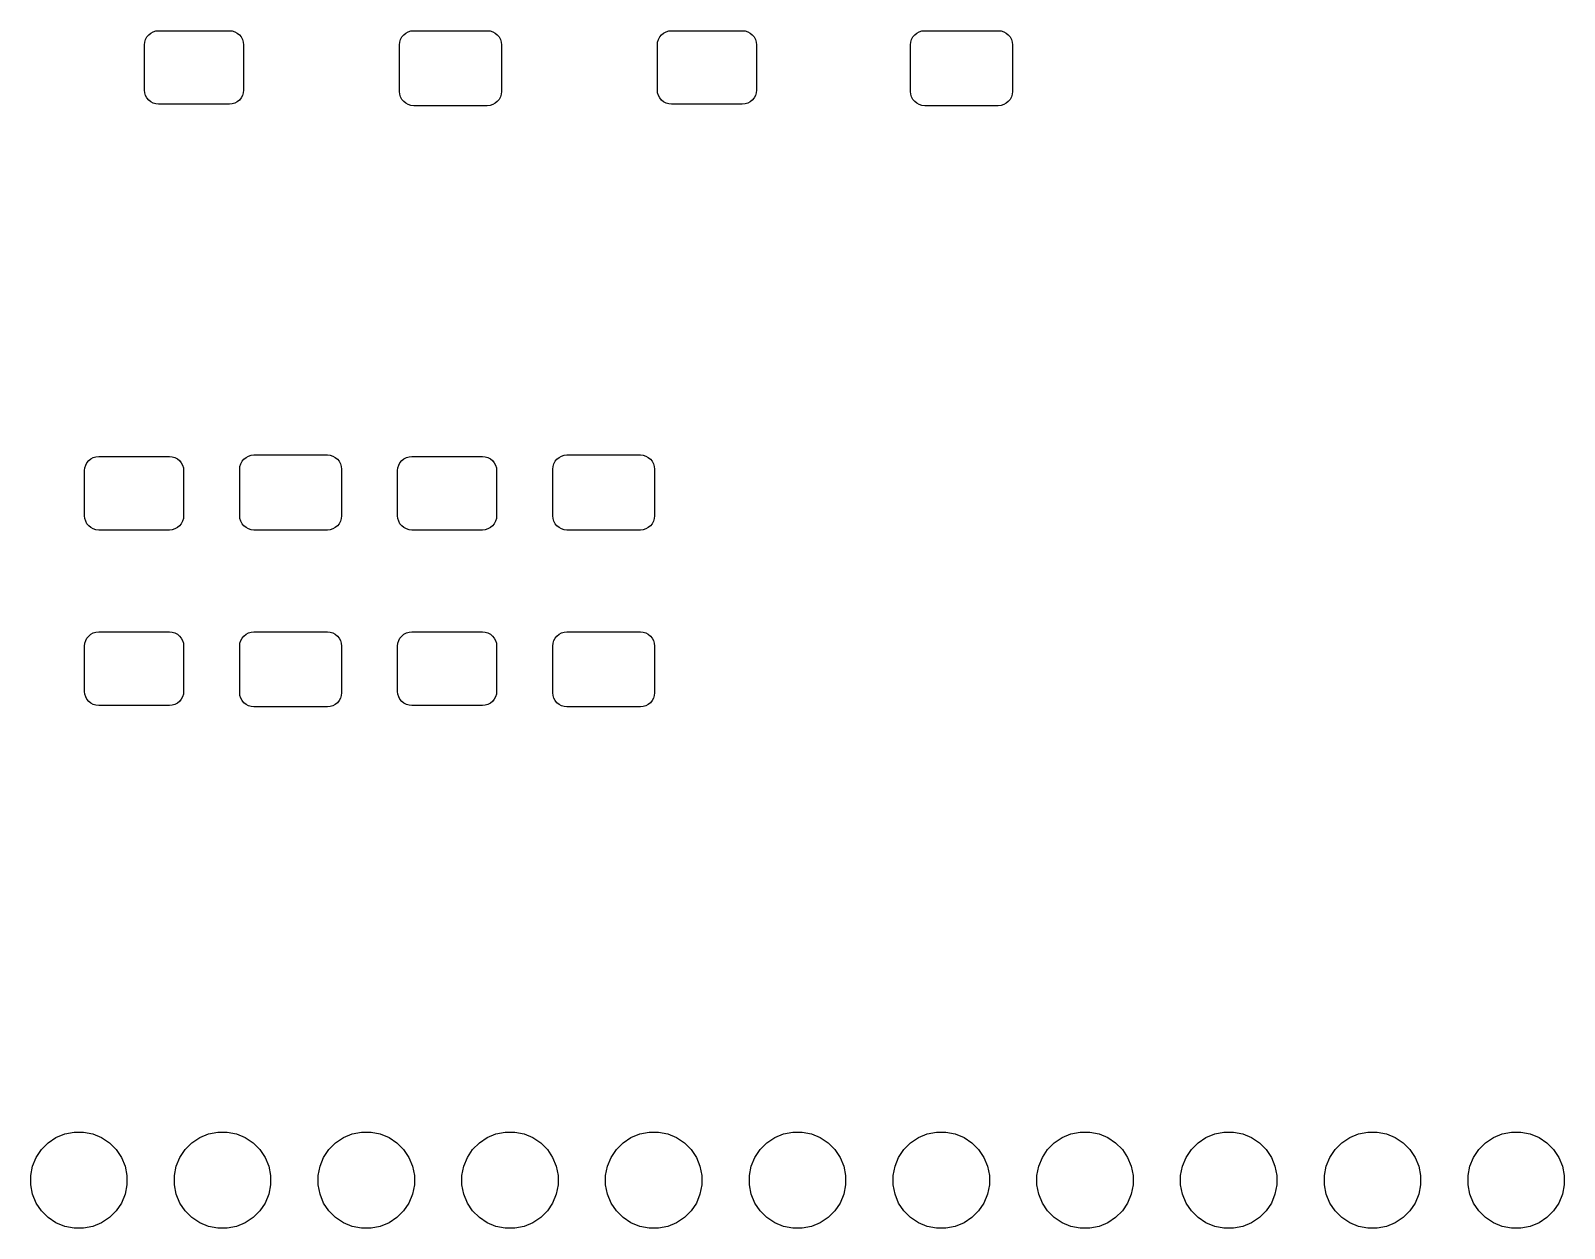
# Model space of a CAD drawing. Extents: x 62.5 to 158.1, y -193 to -97.4.
# Drawn here: x 110.75 to 137.85, y -191.06 to -169.91 of the extents above; entities that cross this region are included whole.
import ezdxf

# ---------------------------------------------------------------- set-up
doc = ezdxf.new("R2010")
doc.units = 0
doc.layers.add('BLACK', color=7, linetype='CONTINUOUS')

msp = doc.modelspace()

# ---------------------------------------------------------------- linework, layer by layer
at = {"layer": 'BLACK', "linetype": 'CONTINUOUS'}
for p, q in [((112.921, -169.929), (112.968, -169.915)), ((112.968, -169.915), (113.016, -169.91)), ((113.016, -169.91), (114.266, -169.91)), ((114.266, -169.91), (114.315, -169.915)), ((114.315, -169.915), (114.362, -169.929)), ((117.427, -169.929), (117.474, -169.915)), ((117.474, -169.915), (117.523, -169.91)), ((117.523, -169.91), (118.823, -169.91)), ((118.823, -169.91), (118.872, -169.915)), ((118.872, -169.915), (118.919, -169.929)), ((121.984, -169.929), (122.031, -169.915)), ((122.031, -169.915), (122.079, -169.91)), ((122.079, -169.91), (123.329, -169.91)), ((123.329, -169.91), (123.378, -169.915)), ((123.378, -169.915), (123.425, -169.929)), ((126.457, -169.929), (126.504, -169.915)), ((126.504, -169.915), (126.553, -169.91)), ((126.553, -169.91), (127.853, -169.91)), ((127.853, -169.91), (127.902, -169.915)), ((127.902, -169.915), (127.949, -169.929)), ((112.766, -170.16), (112.771, -170.111)), ((112.766, -170.96), (112.766, -170.16)), ((112.771, -170.111), (112.785, -170.064)), ((112.785, -170.064), (112.809, -170.021)), ((112.809, -170.021), (112.84, -169.983)), ((112.84, -169.983), (112.878, -169.952)), ((112.878, -169.952), (112.921, -169.929)), ((114.362, -169.929), (114.405, -169.952)), ((114.405, -169.952), (114.443, -169.983)), ((114.443, -169.983), (114.474, -170.021)), ((114.474, -170.021), (114.497, -170.064)), ((114.497, -170.064), (114.512, -170.111)), ((114.512, -170.111), (114.516, -170.16)), ((114.516, -170.16), (114.516, -170.96)), ((117.273, -170.16), (117.278, -170.111)), ((117.273, -170.985), (117.273, -170.16)), ((117.278, -170.111), (117.292, -170.064)), ((117.292, -170.064), (117.315, -170.021)), ((117.315, -170.021), (117.346, -169.983)), ((117.346, -169.983), (117.384, -169.952)), ((117.384, -169.952), (117.427, -169.929)), ((118.919, -169.929), (118.962, -169.952)), ((118.962, -169.952), (119, -169.983)), ((119, -169.983), (119.031, -170.021)), ((119.031, -170.021), (119.054, -170.064)), ((119.054, -170.064), (119.068, -170.111)), ((119.068, -170.111), (119.073, -170.16)), ((119.073, -170.16), (119.073, -170.985)), ((121.829, -170.16), (121.834, -170.111)), ((121.829, -170.96), (121.829, -170.16)), ((121.834, -170.111), (121.848, -170.064)), ((121.848, -170.064), (121.871, -170.021)), ((121.871, -170.021), (121.903, -169.983)), ((121.903, -169.983), (121.94, -169.952)), ((121.94, -169.952), (121.984, -169.929)), ((123.425, -169.929), (123.468, -169.952)), ((123.468, -169.952), (123.506, -169.983)), ((123.506, -169.983), (123.537, -170.021)), ((123.537, -170.021), (123.56, -170.064)), ((123.56, -170.064), (123.574, -170.111)), ((123.574, -170.111), (123.579, -170.16)), ((123.579, -170.16), (123.579, -170.96)), ((126.303, -170.16), (126.308, -170.111)), ((126.303, -170.985), (126.303, -170.16)), ((126.308, -170.111), (126.322, -170.064)), ((126.322, -170.064), (126.345, -170.021)), ((126.345, -170.021), (126.376, -169.983)), ((126.376, -169.983), (126.414, -169.952)), ((126.414, -169.952), (126.457, -169.929)), ((127.949, -169.929), (127.992, -169.952)), ((127.992, -169.952), (128.03, -169.983)), ((128.03, -169.983), (128.061, -170.021)), ((128.061, -170.021), (128.084, -170.064)), ((128.084, -170.064), (128.098, -170.111)), ((128.098, -170.111), (128.103, -170.16)), ((128.103, -170.16), (128.103, -170.985)), ((112.771, -171.009), (112.766, -170.96)), ((114.516, -170.96), (114.512, -171.009)), ((117.278, -171.034), (117.273, -170.985)), ((119.073, -170.985), (119.068, -171.034)), ((121.834, -171.009), (121.829, -170.96)), ((123.579, -170.96), (123.574, -171.009)), ((126.308, -171.034), (126.303, -170.985)), ((128.103, -170.985), (128.098, -171.034)), ((112.785, -171.056), (112.771, -171.009)), ((112.809, -171.099), (112.785, -171.056)), ((112.84, -171.137), (112.809, -171.099)), ((112.878, -171.168), (112.84, -171.137)), ((112.921, -171.191), (112.878, -171.168)), ((112.968, -171.205), (112.921, -171.191)), ((113.016, -171.21), (112.968, -171.205)), ((114.266, -171.21), (113.016, -171.21)), ((114.315, -171.205), (114.266, -171.21)), ((114.362, -171.191), (114.315, -171.205)), ((114.405, -171.168), (114.362, -171.191)), ((114.443, -171.137), (114.405, -171.168)), ((114.474, -171.099), (114.443, -171.137)), ((114.497, -171.056), (114.474, -171.099)), ((114.512, -171.009), (114.497, -171.056)), ((117.292, -171.081), (117.278, -171.034)), ((117.315, -171.124), (117.292, -171.081)), ((117.346, -171.162), (117.315, -171.124)), ((117.384, -171.193), (117.346, -171.162)), ((117.427, -171.216), (117.384, -171.193)), ((117.474, -171.23), (117.427, -171.216)), ((117.523, -171.235), (117.474, -171.23)), ((118.823, -171.235), (117.523, -171.235)), ((118.872, -171.23), (118.823, -171.235)), ((118.919, -171.216), (118.872, -171.23)), ((118.962, -171.193), (118.919, -171.216)), ((119, -171.162), (118.962, -171.193)), ((119.031, -171.124), (119, -171.162)), ((119.054, -171.081), (119.031, -171.124)), ((119.068, -171.034), (119.054, -171.081)), ((121.848, -171.056), (121.834, -171.009)), ((121.871, -171.099), (121.848, -171.056)), ((121.903, -171.137), (121.871, -171.099)), ((121.94, -171.168), (121.903, -171.137)), ((121.984, -171.191), (121.94, -171.168)), ((122.031, -171.205), (121.984, -171.191)), ((122.079, -171.21), (122.031, -171.205)), ((123.329, -171.21), (122.079, -171.21)), ((123.378, -171.205), (123.329, -171.21)), ((123.425, -171.191), (123.378, -171.205)), ((123.468, -171.168), (123.425, -171.191)), ((123.506, -171.137), (123.468, -171.168)), ((123.537, -171.099), (123.506, -171.137)), ((123.56, -171.056), (123.537, -171.099)), ((123.574, -171.009), (123.56, -171.056)), ((126.322, -171.081), (126.308, -171.034)), ((126.345, -171.124), (126.322, -171.081)), ((126.376, -171.162), (126.345, -171.124)), ((126.414, -171.193), (126.376, -171.162)), ((126.457, -171.216), (126.414, -171.193)), ((126.504, -171.23), (126.457, -171.216)), ((126.553, -171.235), (126.504, -171.23)), ((127.853, -171.235), (126.553, -171.235)), ((127.902, -171.23), (127.853, -171.235)), ((127.949, -171.216), (127.902, -171.23)), ((127.992, -171.193), (127.949, -171.216)), ((128.03, -171.162), (127.992, -171.193)), ((128.061, -171.124), (128.03, -171.162)), ((128.084, -171.081), (128.061, -171.124)), ((128.098, -171.034), (128.084, -171.081)), ((111.75, -177.541), (111.781, -177.503)), ((111.781, -177.503), (111.819, -177.472)), ((111.819, -177.472), (111.862, -177.449)), ((111.862, -177.449), (111.909, -177.435)), ((111.909, -177.435), (111.958, -177.43)), ((111.958, -177.43), (113.208, -177.43)), ((113.208, -177.43), (113.257, -177.435)), ((113.257, -177.435), (113.304, -177.449)), ((113.304, -177.449), (113.347, -177.472)), ((113.347, -177.472), (113.385, -177.503)), ((113.385, -177.503), (113.416, -177.541)), ((114.491, -177.516), (114.522, -177.478)), ((114.522, -177.478), (114.56, -177.447)), ((114.56, -177.447), (114.603, -177.424)), ((114.603, -177.424), (114.65, -177.41)), ((114.65, -177.41), (114.699, -177.405)), ((114.699, -177.405), (115.999, -177.405)), ((115.999, -177.405), (116.047, -177.41)), ((116.047, -177.41), (116.094, -177.424)), ((116.094, -177.424), (116.137, -177.447)), ((116.137, -177.447), (116.175, -177.478)), ((116.175, -177.478), (116.206, -177.516)), ((117.281, -177.541), (117.313, -177.503)), ((117.313, -177.503), (117.35, -177.472)), ((117.35, -177.472), (117.394, -177.449)), ((117.394, -177.449), (117.441, -177.435)), ((117.441, -177.435), (117.489, -177.43)), ((117.489, -177.43), (118.739, -177.43)), ((118.739, -177.43), (118.788, -177.435)), ((118.788, -177.435), (118.835, -177.449)), ((118.835, -177.449), (118.878, -177.472)), ((118.878, -177.472), (118.916, -177.503)), ((118.916, -177.503), (118.947, -177.541)), ((120.022, -177.516), (120.053, -177.478)), ((120.053, -177.478), (120.091, -177.447)), ((120.091, -177.447), (120.134, -177.424)), ((120.134, -177.424), (120.181, -177.41)), ((120.181, -177.41), (120.23, -177.405)), ((120.23, -177.405), (121.53, -177.405)), ((121.53, -177.405), (121.579, -177.41)), ((121.579, -177.41), (121.626, -177.424)), ((121.626, -177.424), (121.669, -177.447)), ((121.669, -177.447), (121.707, -177.478)), ((121.707, -177.478), (121.738, -177.516)), ((111.708, -177.68), (111.713, -177.631)), ((111.708, -178.48), (111.708, -177.68)), ((111.713, -177.631), (111.727, -177.584)), ((111.727, -177.584), (111.75, -177.541)), ((113.416, -177.541), (113.439, -177.584)), ((113.439, -177.584), (113.453, -177.631)), ((113.453, -177.631), (113.458, -177.68)), ((113.458, -177.68), (113.458, -178.48)), ((114.449, -177.655), (114.453, -177.606)), ((114.449, -178.48), (114.449, -177.655)), ((114.453, -177.606), (114.468, -177.559)), ((114.468, -177.559), (114.491, -177.516)), ((116.206, -177.516), (116.23, -177.559)), ((116.23, -177.559), (116.244, -177.606)), ((116.244, -177.606), (116.249, -177.655)), ((116.249, -177.655), (116.249, -178.48)), ((117.239, -177.68), (117.244, -177.631)), ((117.239, -178.48), (117.239, -177.68)), ((117.244, -177.631), (117.258, -177.584)), ((117.258, -177.584), (117.281, -177.541)), ((118.947, -177.541), (118.97, -177.584)), ((118.97, -177.584), (118.984, -177.631)), ((118.984, -177.631), (118.989, -177.68)), ((118.989, -177.68), (118.989, -178.48)), ((119.98, -177.655), (119.985, -177.606)), ((119.98, -178.48), (119.98, -177.655)), ((119.985, -177.606), (119.999, -177.559)), ((119.999, -177.559), (120.022, -177.516)), ((121.738, -177.516), (121.761, -177.559)), ((121.761, -177.559), (121.775, -177.606)), ((121.775, -177.606), (121.78, -177.655)), ((121.78, -177.655), (121.78, -178.48)), ((111.713, -178.529), (111.708, -178.48)), ((111.727, -178.576), (111.713, -178.529)), ((111.75, -178.619), (111.727, -178.576)), ((113.439, -178.576), (113.416, -178.619)), ((113.453, -178.529), (113.439, -178.576)), ((113.458, -178.48), (113.453, -178.529)), ((114.453, -178.529), (114.449, -178.48)), ((114.468, -178.576), (114.453, -178.529)), ((114.491, -178.619), (114.468, -178.576)), ((116.23, -178.576), (116.206, -178.619)), ((116.244, -178.529), (116.23, -178.576)), ((116.249, -178.48), (116.244, -178.529)), ((117.244, -178.529), (117.239, -178.48)), ((117.258, -178.576), (117.244, -178.529)), ((117.281, -178.619), (117.258, -178.576)), ((118.97, -178.576), (118.947, -178.619)), ((118.984, -178.529), (118.97, -178.576)), ((118.989, -178.48), (118.984, -178.529)), ((119.985, -178.529), (119.98, -178.48)), ((119.999, -178.576), (119.985, -178.529)), ((120.022, -178.619), (119.999, -178.576)), ((121.761, -178.576), (121.738, -178.619)), ((121.775, -178.529), (121.761, -178.576)), ((121.78, -178.48), (121.775, -178.529)), ((111.781, -178.657), (111.75, -178.619)), ((111.819, -178.688), (111.781, -178.657)), ((111.862, -178.711), (111.819, -178.688)), ((111.909, -178.725), (111.862, -178.711)), ((111.958, -178.73), (111.909, -178.725)), ((113.208, -178.73), (111.958, -178.73)), ((113.257, -178.725), (113.208, -178.73)), ((113.304, -178.711), (113.257, -178.725)), ((113.347, -178.688), (113.304, -178.711)), ((113.385, -178.657), (113.347, -178.688)), ((113.416, -178.619), (113.385, -178.657)), ((114.522, -178.657), (114.491, -178.619)), ((114.56, -178.688), (114.522, -178.657)), ((114.603, -178.711), (114.56, -178.688)), ((114.65, -178.725), (114.603, -178.711)), ((114.699, -178.73), (114.65, -178.725)), ((115.999, -178.73), (114.699, -178.73)), ((116.047, -178.725), (115.999, -178.73)), ((116.094, -178.711), (116.047, -178.725)), ((116.137, -178.688), (116.094, -178.711)), ((116.175, -178.657), (116.137, -178.688)), ((116.206, -178.619), (116.175, -178.657)), ((117.313, -178.657), (117.281, -178.619)), ((117.35, -178.688), (117.313, -178.657)), ((117.394, -178.711), (117.35, -178.688)), ((117.441, -178.725), (117.394, -178.711)), ((117.489, -178.73), (117.441, -178.725)), ((118.739, -178.73), (117.489, -178.73)), ((118.788, -178.725), (118.739, -178.73)), ((118.835, -178.711), (118.788, -178.725)), ((118.878, -178.688), (118.835, -178.711)), ((118.916, -178.657), (118.878, -178.688)), ((118.947, -178.619), (118.916, -178.657)), ((120.053, -178.657), (120.022, -178.619)), ((120.091, -178.688), (120.053, -178.657)), ((120.134, -178.711), (120.091, -178.688)), ((120.181, -178.725), (120.134, -178.711)), ((120.23, -178.73), (120.181, -178.725)), ((121.53, -178.73), (120.23, -178.73)), ((121.579, -178.725), (121.53, -178.73)), ((121.626, -178.711), (121.579, -178.725)), ((121.669, -178.688), (121.626, -178.711)), ((121.707, -178.657), (121.669, -178.688)), ((121.738, -178.619), (121.707, -178.657)), ((111.708, -180.78), (111.713, -180.731)), ((111.713, -180.731), (111.727, -180.684)), ((111.727, -180.684), (111.75, -180.641)), ((111.75, -180.641), (111.781, -180.603)), ((111.781, -180.603), (111.819, -180.572)), ((111.819, -180.572), (111.862, -180.549)), ((111.862, -180.549), (111.909, -180.535)), ((111.909, -180.535), (111.958, -180.53)), ((111.958, -180.53), (113.208, -180.53)), ((113.208, -180.53), (113.257, -180.535)), ((113.257, -180.535), (113.304, -180.549)), ((113.304, -180.549), (113.347, -180.572)), ((113.347, -180.572), (113.385, -180.603)), ((113.385, -180.603), (113.416, -180.641)), ((113.416, -180.641), (113.439, -180.684)), ((113.439, -180.684), (113.453, -180.731)), ((113.453, -180.731), (113.458, -180.78)), ((114.449, -180.78), (114.453, -180.731)), ((114.453, -180.731), (114.468, -180.684)), ((114.468, -180.684), (114.491, -180.641)), ((114.491, -180.641), (114.522, -180.603)), ((114.522, -180.603), (114.56, -180.572)), ((114.56, -180.572), (114.603, -180.549)), ((114.603, -180.549), (114.65, -180.535)), ((114.65, -180.535), (114.699, -180.53)), ((114.699, -180.53), (115.999, -180.53)), ((115.999, -180.53), (116.047, -180.535)), ((116.047, -180.535), (116.094, -180.549)), ((116.094, -180.549), (116.137, -180.572)), ((116.137, -180.572), (116.175, -180.603)), ((116.175, -180.603), (116.206, -180.641)), ((116.206, -180.641), (116.23, -180.684)), ((116.23, -180.684), (116.244, -180.731)), ((116.244, -180.731), (116.249, -180.78)), ((117.239, -180.78), (117.244, -180.731)), ((117.244, -180.731), (117.258, -180.684)), ((117.258, -180.684), (117.281, -180.641)), ((117.281, -180.641), (117.313, -180.603)), ((117.313, -180.603), (117.35, -180.572)), ((117.35, -180.572), (117.394, -180.549)), ((117.394, -180.549), (117.441, -180.535)), ((117.441, -180.535), (117.489, -180.53)), ((117.489, -180.53), (118.739, -180.53)), ((118.739, -180.53), (118.788, -180.535)), ((118.788, -180.535), (118.835, -180.549)), ((118.835, -180.549), (118.878, -180.572)), ((118.878, -180.572), (118.916, -180.603)), ((118.916, -180.603), (118.947, -180.641)), ((118.947, -180.641), (118.97, -180.684)), ((118.97, -180.684), (118.984, -180.731)), ((118.984, -180.731), (118.989, -180.78)), ((119.98, -180.78), (119.985, -180.731)), ((119.985, -180.731), (119.999, -180.684)), ((119.999, -180.684), (120.022, -180.641)), ((120.022, -180.641), (120.053, -180.603)), ((120.053, -180.603), (120.091, -180.572)), ((120.091, -180.572), (120.134, -180.549)), ((120.134, -180.549), (120.181, -180.535)), ((120.181, -180.535), (120.23, -180.53)), ((120.23, -180.53), (121.53, -180.53)), ((121.53, -180.53), (121.579, -180.535)), ((121.579, -180.535), (121.626, -180.549)), ((121.626, -180.549), (121.669, -180.572)), ((121.669, -180.572), (121.707, -180.603)), ((121.707, -180.603), (121.738, -180.641)), ((121.738, -180.641), (121.761, -180.684)), ((121.761, -180.684), (121.775, -180.731)), ((121.775, -180.731), (121.78, -180.78)), ((111.708, -181.58), (111.708, -180.78)), ((113.458, -180.78), (113.458, -181.58)), ((114.449, -181.605), (114.449, -180.78)), ((116.249, -180.78), (116.249, -181.605)), ((117.239, -181.58), (117.239, -180.78)), ((118.989, -180.78), (118.989, -181.58)), ((119.98, -181.605), (119.98, -180.78)), ((121.78, -180.78), (121.78, -181.605)), ((111.713, -181.629), (111.708, -181.58)), ((111.727, -181.676), (111.713, -181.629)), ((111.75, -181.719), (111.727, -181.676)), ((111.781, -181.757), (111.75, -181.719)), ((111.819, -181.788), (111.781, -181.757)), ((111.862, -181.811), (111.819, -181.788)), ((111.909, -181.825), (111.862, -181.811)), ((111.958, -181.83), (111.909, -181.825)), ((113.208, -181.83), (111.958, -181.83)), ((113.257, -181.825), (113.208, -181.83)), ((113.304, -181.811), (113.257, -181.825)), ((113.347, -181.788), (113.304, -181.811)), ((113.385, -181.757), (113.347, -181.788)), ((113.416, -181.719), (113.385, -181.757)), ((113.439, -181.676), (113.416, -181.719)), ((113.453, -181.629), (113.439, -181.676)), ((113.458, -181.58), (113.453, -181.629)), ((114.453, -181.654), (114.449, -181.605)), ((114.468, -181.701), (114.453, -181.654)), ((114.491, -181.744), (114.468, -181.701)), ((114.522, -181.782), (114.491, -181.744)), ((114.56, -181.813), (114.522, -181.782)), ((114.603, -181.836), (114.56, -181.813)), ((114.65, -181.85), (114.603, -181.836)), ((116.094, -181.836), (116.047, -181.85)), ((116.137, -181.813), (116.094, -181.836)), ((116.175, -181.782), (116.137, -181.813)), ((116.206, -181.744), (116.175, -181.782)), ((116.23, -181.701), (116.206, -181.744)), ((116.244, -181.654), (116.23, -181.701)), ((116.249, -181.605), (116.244, -181.654)), ((117.244, -181.629), (117.239, -181.58)), ((117.258, -181.676), (117.244, -181.629)), ((117.281, -181.719), (117.258, -181.676)), ((117.313, -181.757), (117.281, -181.719)), ((117.35, -181.788), (117.313, -181.757)), ((117.394, -181.811), (117.35, -181.788)), ((117.441, -181.825), (117.394, -181.811)), ((117.489, -181.83), (117.441, -181.825)), ((118.739, -181.83), (117.489, -181.83)), ((118.788, -181.825), (118.739, -181.83)), ((118.835, -181.811), (118.788, -181.825)), ((118.878, -181.788), (118.835, -181.811)), ((118.916, -181.757), (118.878, -181.788)), ((118.947, -181.719), (118.916, -181.757)), ((118.97, -181.676), (118.947, -181.719)), ((118.984, -181.629), (118.97, -181.676)), ((118.989, -181.58), (118.984, -181.629)), ((119.985, -181.654), (119.98, -181.605)), ((119.999, -181.701), (119.985, -181.654)), ((120.022, -181.744), (119.999, -181.701)), ((120.053, -181.782), (120.022, -181.744)), ((120.091, -181.813), (120.053, -181.782)), ((120.134, -181.836), (120.091, -181.813)), ((120.181, -181.85), (120.134, -181.836)), ((121.626, -181.836), (121.579, -181.85)), ((121.669, -181.813), (121.626, -181.836)), ((121.707, -181.782), (121.669, -181.813)), ((121.738, -181.744), (121.707, -181.782)), ((121.761, -181.701), (121.738, -181.744)), ((121.775, -181.654), (121.761, -181.701)), ((121.78, -181.605), (121.775, -181.654)), ((114.699, -181.855), (114.65, -181.85)), ((115.999, -181.855), (114.699, -181.855)), ((116.047, -181.85), (115.999, -181.855)), ((120.23, -181.855), (120.181, -181.85)), ((121.53, -181.855), (120.23, -181.855)), ((121.579, -181.85), (121.53, -181.855)), ((111.202, -189.462), (111.357, -189.398)), ((111.357, -189.398), (111.521, -189.365)), ((111.521, -189.365), (111.689, -189.365)), ((111.689, -189.365), (111.853, -189.398)), ((111.853, -189.398), (112.008, -189.462)), ((113.742, -189.462), (113.897, -189.398)), ((113.897, -189.398), (114.061, -189.365)), ((114.061, -189.365), (114.229, -189.365)), ((114.229, -189.365), (114.393, -189.398)), ((114.393, -189.398), (114.548, -189.462)), ((116.282, -189.462), (116.437, -189.398)), ((116.437, -189.398), (116.601, -189.365)), ((116.601, -189.365), (116.769, -189.365)), ((116.769, -189.365), (116.933, -189.398)), ((116.933, -189.398), (117.088, -189.462)), ((118.822, -189.462), (118.977, -189.398)), ((118.977, -189.398), (119.141, -189.365)), ((119.141, -189.365), (119.309, -189.365)), ((119.309, -189.365), (119.473, -189.398)), ((119.473, -189.398), (119.628, -189.462)), ((121.362, -189.462), (121.517, -189.398)), ((121.517, -189.398), (121.681, -189.365)), ((121.681, -189.365), (121.849, -189.365)), ((121.849, -189.365), (122.013, -189.398)), ((122.013, -189.398), (122.168, -189.462)), ((123.902, -189.462), (124.057, -189.398)), ((124.057, -189.398), (124.221, -189.365)), ((124.221, -189.365), (124.389, -189.365)), ((124.389, -189.365), (124.553, -189.398)), ((124.553, -189.398), (124.708, -189.462)), ((126.442, -189.462), (126.597, -189.398)), ((126.597, -189.398), (126.761, -189.365)), ((126.761, -189.365), (126.929, -189.365)), ((126.929, -189.365), (127.093, -189.398)), ((127.093, -189.398), (127.248, -189.462)), ((128.982, -189.462), (129.137, -189.398)), ((129.137, -189.398), (129.301, -189.365)), ((129.301, -189.365), (129.469, -189.365)), ((129.469, -189.365), (129.633, -189.398)), ((129.633, -189.398), (129.788, -189.462)), ((131.522, -189.462), (131.677, -189.398)), ((131.677, -189.398), (131.841, -189.365)), ((131.841, -189.365), (132.009, -189.365)), ((132.009, -189.365), (132.173, -189.398)), ((132.173, -189.398), (132.328, -189.462)), ((134.062, -189.462), (134.217, -189.398)), ((134.217, -189.398), (134.381, -189.365)), ((134.381, -189.365), (134.549, -189.365)), ((134.549, -189.365), (134.713, -189.398)), ((134.713, -189.398), (134.868, -189.462)), ((136.602, -189.462), (136.757, -189.398)), ((136.757, -189.398), (136.921, -189.365)), ((136.921, -189.365), (137.089, -189.365)), ((137.089, -189.365), (137.253, -189.398)), ((137.253, -189.398), (137.408, -189.462)), ((110.852, -189.812), (110.945, -189.673)), ((110.945, -189.673), (111.063, -189.555)), ((111.063, -189.555), (111.202, -189.462)), ((112.008, -189.462), (112.147, -189.555)), ((112.147, -189.555), (112.265, -189.673)), ((112.265, -189.673), (112.358, -189.812)), ((113.392, -189.812), (113.485, -189.673)), ((113.485, -189.673), (113.603, -189.555)), ((113.603, -189.555), (113.742, -189.462)), ((114.548, -189.462), (114.687, -189.555)), ((114.687, -189.555), (114.805, -189.673)), ((114.805, -189.673), (114.898, -189.812)), ((115.932, -189.812), (116.025, -189.673)), ((116.025, -189.673), (116.143, -189.555)), ((116.143, -189.555), (116.282, -189.462)), ((117.088, -189.462), (117.227, -189.555)), ((117.227, -189.555), (117.345, -189.673)), ((117.345, -189.673), (117.438, -189.812)), ((118.472, -189.812), (118.565, -189.673)), ((118.565, -189.673), (118.683, -189.555)), ((118.683, -189.555), (118.822, -189.462)), ((119.628, -189.462), (119.767, -189.555)), ((119.767, -189.555), (119.885, -189.673)), ((119.885, -189.673), (119.978, -189.812)), ((121.012, -189.812), (121.105, -189.673)), ((121.105, -189.673), (121.223, -189.555)), ((121.223, -189.555), (121.362, -189.462)), ((122.168, -189.462), (122.307, -189.555)), ((122.307, -189.555), (122.425, -189.673)), ((122.425, -189.673), (122.518, -189.812)), ((123.552, -189.812), (123.645, -189.673)), ((123.645, -189.673), (123.763, -189.555)), ((123.763, -189.555), (123.902, -189.462)), ((124.708, -189.462), (124.847, -189.555)), ((124.847, -189.555), (124.965, -189.673)), ((124.965, -189.673), (125.058, -189.812)), ((126.092, -189.812), (126.185, -189.673)), ((126.185, -189.673), (126.303, -189.555)), ((126.303, -189.555), (126.442, -189.462)), ((127.248, -189.462), (127.387, -189.555)), ((127.387, -189.555), (127.505, -189.673)), ((127.505, -189.673), (127.598, -189.812)), ((128.632, -189.812), (128.725, -189.673)), ((128.725, -189.673), (128.843, -189.555)), ((128.843, -189.555), (128.982, -189.462)), ((129.788, -189.462), (129.927, -189.555)), ((129.927, -189.555), (130.045, -189.673)), ((130.045, -189.673), (130.138, -189.812)), ((131.172, -189.812), (131.265, -189.673)), ((131.265, -189.673), (131.383, -189.555)), ((131.383, -189.555), (131.522, -189.462)), ((132.328, -189.462), (132.467, -189.555)), ((132.467, -189.555), (132.585, -189.673)), ((132.585, -189.673), (132.678, -189.812)), ((133.712, -189.812), (133.805, -189.673)), ((133.805, -189.673), (133.923, -189.555)), ((133.923, -189.555), (134.062, -189.462)), ((134.868, -189.462), (135.007, -189.555)), ((135.007, -189.555), (135.125, -189.673)), ((135.125, -189.673), (135.218, -189.812)), ((136.252, -189.812), (136.345, -189.673)), ((136.345, -189.673), (136.463, -189.555)), ((136.463, -189.555), (136.602, -189.462)), ((137.408, -189.462), (137.547, -189.555)), ((137.547, -189.555), (137.665, -189.673)), ((137.665, -189.673), (137.758, -189.812)), ((110.755, -190.131), (110.788, -189.967)), ((110.788, -189.967), (110.852, -189.812)), ((112.358, -189.812), (112.422, -189.967)), ((112.422, -189.967), (112.455, -190.131)), ((113.295, -190.131), (113.328, -189.967)), ((113.328, -189.967), (113.392, -189.812)), ((114.898, -189.812), (114.962, -189.967)), ((114.962, -189.967), (114.995, -190.131)), ((115.835, -190.131), (115.868, -189.967)), ((115.868, -189.967), (115.932, -189.812)), ((117.438, -189.812), (117.502, -189.967)), ((117.502, -189.967), (117.535, -190.131)), ((118.375, -190.131), (118.408, -189.967)), ((118.408, -189.967), (118.472, -189.812)), ((119.978, -189.812), (120.042, -189.967)), ((120.042, -189.967), (120.075, -190.131)), ((120.915, -190.131), (120.948, -189.967)), ((120.948, -189.967), (121.012, -189.812)), ((122.518, -189.812), (122.582, -189.967)), ((122.582, -189.967), (122.615, -190.131)), ((123.455, -190.131), (123.488, -189.967)), ((123.488, -189.967), (123.552, -189.812)), ((125.058, -189.812), (125.122, -189.967)), ((125.122, -189.967), (125.155, -190.131)), ((125.995, -190.131), (126.028, -189.967)), ((126.028, -189.967), (126.092, -189.812)), ((127.598, -189.812), (127.662, -189.967)), ((127.662, -189.967), (127.695, -190.131)), ((128.535, -190.131), (128.568, -189.967)), ((128.568, -189.967), (128.632, -189.812)), ((130.138, -189.812), (130.202, -189.967)), ((130.202, -189.967), (130.235, -190.131)), ((131.075, -190.131), (131.108, -189.967)), ((131.108, -189.967), (131.172, -189.812)), ((132.678, -189.812), (132.742, -189.967)), ((132.742, -189.967), (132.775, -190.131)), ((133.615, -190.131), (133.648, -189.967)), ((133.648, -189.967), (133.712, -189.812)), ((135.218, -189.812), (135.282, -189.967)), ((135.282, -189.967), (135.315, -190.131)), ((136.155, -190.131), (136.188, -189.967)), ((136.188, -189.967), (136.252, -189.812)), ((137.758, -189.812), (137.822, -189.967)), ((137.822, -189.967), (137.855, -190.131)), ((110.755, -190.299), (110.755, -190.131)), ((112.455, -190.131), (112.455, -190.299)), ((113.295, -190.299), (113.295, -190.131)), ((114.995, -190.131), (114.995, -190.299)), ((115.835, -190.299), (115.835, -190.131)), ((117.535, -190.131), (117.535, -190.299)), ((118.375, -190.299), (118.375, -190.131)), ((120.075, -190.131), (120.075, -190.299)), ((120.915, -190.299), (120.915, -190.131)), ((122.615, -190.131), (122.615, -190.299)), ((123.455, -190.299), (123.455, -190.131)), ((125.155, -190.131), (125.155, -190.299)), ((125.995, -190.299), (125.995, -190.131)), ((127.695, -190.131), (127.695, -190.299)), ((128.535, -190.299), (128.535, -190.131)), ((130.235, -190.131), (130.235, -190.299)), ((131.075, -190.299), (131.075, -190.131)), ((132.775, -190.131), (132.775, -190.299)), ((133.615, -190.299), (133.615, -190.131)), ((135.315, -190.131), (135.315, -190.299)), ((136.155, -190.299), (136.155, -190.131)), ((137.855, -190.131), (137.855, -190.299)), ((110.788, -190.463), (110.755, -190.299)), ((110.852, -190.618), (110.788, -190.463)), ((112.422, -190.463), (112.358, -190.618)), ((112.455, -190.299), (112.422, -190.463)), ((113.328, -190.463), (113.295, -190.299)), ((113.392, -190.618), (113.328, -190.463)), ((114.962, -190.463), (114.898, -190.618)), ((114.995, -190.299), (114.962, -190.463)), ((115.868, -190.463), (115.835, -190.299)), ((115.932, -190.618), (115.868, -190.463)), ((117.502, -190.463), (117.438, -190.618)), ((117.535, -190.299), (117.502, -190.463)), ((118.408, -190.463), (118.375, -190.299)), ((118.472, -190.618), (118.408, -190.463)), ((120.042, -190.463), (119.978, -190.618)), ((120.075, -190.299), (120.042, -190.463)), ((120.948, -190.463), (120.915, -190.299)), ((121.012, -190.618), (120.948, -190.463)), ((122.582, -190.463), (122.518, -190.618)), ((122.615, -190.299), (122.582, -190.463)), ((123.488, -190.463), (123.455, -190.299)), ((123.552, -190.618), (123.488, -190.463)), ((125.122, -190.463), (125.058, -190.618)), ((125.155, -190.299), (125.122, -190.463)), ((126.028, -190.463), (125.995, -190.299)), ((126.092, -190.618), (126.028, -190.463)), ((127.662, -190.463), (127.598, -190.618)), ((127.695, -190.299), (127.662, -190.463)), ((128.568, -190.463), (128.535, -190.299)), ((128.632, -190.618), (128.568, -190.463)), ((130.202, -190.463), (130.138, -190.618)), ((130.235, -190.299), (130.202, -190.463)), ((131.108, -190.463), (131.075, -190.299)), ((131.172, -190.618), (131.108, -190.463)), ((132.742, -190.463), (132.678, -190.618)), ((132.775, -190.299), (132.742, -190.463)), ((133.648, -190.463), (133.615, -190.299)), ((133.712, -190.618), (133.648, -190.463)), ((135.282, -190.463), (135.218, -190.618)), ((135.315, -190.299), (135.282, -190.463)), ((136.188, -190.463), (136.155, -190.299)), ((136.252, -190.618), (136.188, -190.463)), ((137.822, -190.463), (137.758, -190.618)), ((137.855, -190.299), (137.822, -190.463)), ((110.945, -190.757), (110.852, -190.618)), ((111.063, -190.875), (110.945, -190.757)), ((112.265, -190.757), (112.147, -190.875)), ((112.358, -190.618), (112.265, -190.757)), ((113.485, -190.757), (113.392, -190.618)), ((113.603, -190.875), (113.485, -190.757)), ((114.805, -190.757), (114.687, -190.875)), ((114.898, -190.618), (114.805, -190.757)), ((116.025, -190.757), (115.932, -190.618)), ((116.143, -190.875), (116.025, -190.757)), ((117.345, -190.757), (117.227, -190.875)), ((117.438, -190.618), (117.345, -190.757)), ((118.565, -190.757), (118.472, -190.618)), ((118.683, -190.875), (118.565, -190.757)), ((119.885, -190.757), (119.767, -190.875)), ((119.978, -190.618), (119.885, -190.757)), ((121.105, -190.757), (121.012, -190.618)), ((121.223, -190.875), (121.105, -190.757)), ((122.425, -190.757), (122.307, -190.875)), ((122.518, -190.618), (122.425, -190.757)), ((123.645, -190.757), (123.552, -190.618)), ((123.763, -190.875), (123.645, -190.757)), ((124.965, -190.757), (124.847, -190.875)), ((125.058, -190.618), (124.965, -190.757)), ((126.185, -190.757), (126.092, -190.618)), ((126.303, -190.875), (126.185, -190.757)), ((127.505, -190.757), (127.387, -190.875)), ((127.598, -190.618), (127.505, -190.757)), ((128.725, -190.757), (128.632, -190.618)), ((128.843, -190.875), (128.725, -190.757)), ((130.045, -190.757), (129.927, -190.875)), ((130.138, -190.618), (130.045, -190.757)), ((131.265, -190.757), (131.172, -190.618)), ((131.383, -190.875), (131.265, -190.757)), ((132.585, -190.757), (132.467, -190.875)), ((132.678, -190.618), (132.585, -190.757)), ((133.805, -190.757), (133.712, -190.618)), ((133.923, -190.875), (133.805, -190.757)), ((135.125, -190.757), (135.007, -190.875)), ((135.218, -190.618), (135.125, -190.757)), ((136.345, -190.757), (136.252, -190.618)), ((136.463, -190.875), (136.345, -190.757)), ((137.665, -190.757), (137.547, -190.875)), ((137.758, -190.618), (137.665, -190.757)), ((111.202, -190.968), (111.063, -190.875)), ((111.357, -191.032), (111.202, -190.968)), ((111.521, -191.065), (111.357, -191.032)), ((111.853, -191.032), (111.689, -191.065)), ((112.008, -190.968), (111.853, -191.032)), ((112.147, -190.875), (112.008, -190.968)), ((113.742, -190.968), (113.603, -190.875)), ((113.897, -191.032), (113.742, -190.968)), ((114.061, -191.065), (113.897, -191.032)), ((114.393, -191.032), (114.229, -191.065)), ((114.548, -190.968), (114.393, -191.032)), ((114.687, -190.875), (114.548, -190.968)), ((116.282, -190.968), (116.143, -190.875)), ((116.437, -191.032), (116.282, -190.968)), ((116.601, -191.065), (116.437, -191.032)), ((116.933, -191.032), (116.769, -191.065)), ((117.088, -190.968), (116.933, -191.032)), ((117.227, -190.875), (117.088, -190.968)), ((118.822, -190.968), (118.683, -190.875)), ((118.977, -191.032), (118.822, -190.968)), ((119.141, -191.065), (118.977, -191.032)), ((119.473, -191.032), (119.309, -191.065)), ((119.628, -190.968), (119.473, -191.032)), ((119.767, -190.875), (119.628, -190.968)), ((121.362, -190.968), (121.223, -190.875)), ((121.517, -191.032), (121.362, -190.968)), ((121.681, -191.065), (121.517, -191.032)), ((122.013, -191.032), (121.849, -191.065)), ((122.168, -190.968), (122.013, -191.032)), ((122.307, -190.875), (122.168, -190.968)), ((123.902, -190.968), (123.763, -190.875)), ((124.057, -191.032), (123.902, -190.968)), ((124.221, -191.065), (124.057, -191.032)), ((124.553, -191.032), (124.389, -191.065)), ((124.708, -190.968), (124.553, -191.032)), ((124.847, -190.875), (124.708, -190.968)), ((126.442, -190.968), (126.303, -190.875)), ((126.597, -191.032), (126.442, -190.968)), ((126.761, -191.065), (126.597, -191.032)), ((127.093, -191.032), (126.929, -191.065)), ((127.248, -190.968), (127.093, -191.032)), ((127.387, -190.875), (127.248, -190.968)), ((128.982, -190.968), (128.843, -190.875)), ((129.137, -191.032), (128.982, -190.968)), ((129.301, -191.065), (129.137, -191.032)), ((129.633, -191.032), (129.469, -191.065)), ((129.788, -190.968), (129.633, -191.032)), ((129.927, -190.875), (129.788, -190.968)), ((131.522, -190.968), (131.383, -190.875)), ((131.677, -191.032), (131.522, -190.968)), ((131.841, -191.065), (131.677, -191.032)), ((132.173, -191.032), (132.009, -191.065)), ((132.328, -190.968), (132.173, -191.032)), ((132.467, -190.875), (132.328, -190.968)), ((134.062, -190.968), (133.923, -190.875)), ((134.217, -191.032), (134.062, -190.968)), ((134.381, -191.065), (134.217, -191.032)), ((134.713, -191.032), (134.549, -191.065)), ((134.868, -190.968), (134.713, -191.032)), ((135.007, -190.875), (134.868, -190.968)), ((136.602, -190.968), (136.463, -190.875)), ((136.757, -191.032), (136.602, -190.968)), ((136.921, -191.065), (136.757, -191.032)), ((137.253, -191.032), (137.089, -191.065)), ((137.408, -190.968), (137.253, -191.032)), ((137.547, -190.875), (137.408, -190.968)), ((111.689, -191.065), (111.521, -191.065)), ((114.229, -191.065), (114.061, -191.065)), ((116.769, -191.065), (116.601, -191.065)), ((119.309, -191.065), (119.141, -191.065)), ((121.849, -191.065), (121.681, -191.065)), ((124.389, -191.065), (124.221, -191.065)), ((126.929, -191.065), (126.761, -191.065)), ((129.469, -191.065), (129.301, -191.065)), ((132.009, -191.065), (131.841, -191.065)), ((134.549, -191.065), (134.381, -191.065)), ((137.089, -191.065), (136.921, -191.065))]:
    msp.add_line(p, q, dxfattribs=at)

doc.saveas('drawing.dxf')
